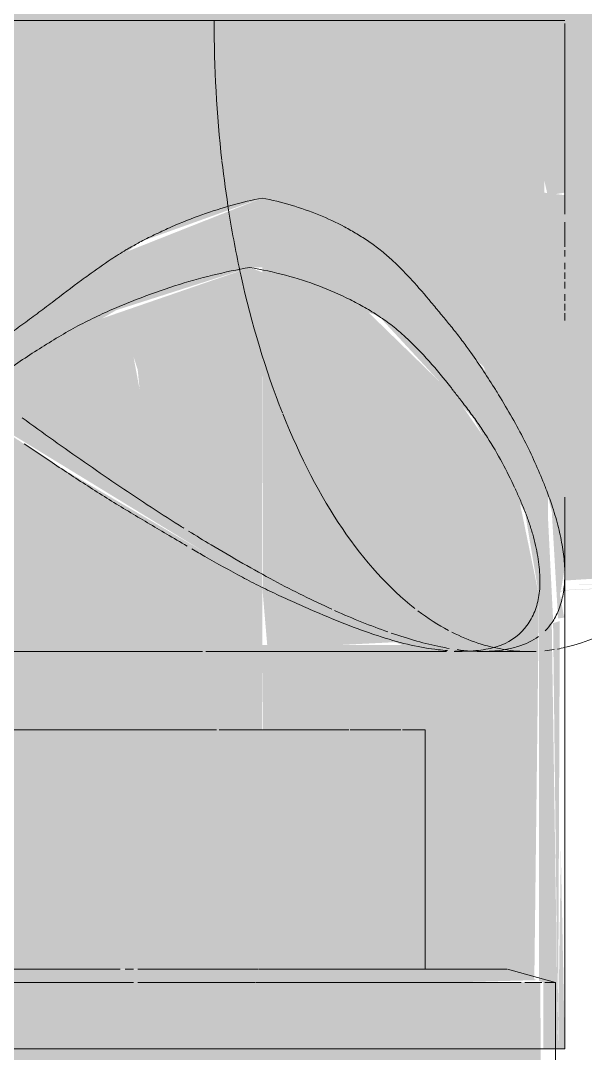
# Model space of a CAD drawing. Header units: millimetres. Extents: x -11450 to 1579, y -1115 to 3078.
# Drawn here: x -6048.3 to -6002.8, y 1250.4 to 1333.5 of the extents above; entities that cross this region are included whole.
import ezdxf

# ---------------------------------------------------------------- set-up
doc = ezdxf.new("R2010")
doc.units = ezdxf.units.MM
for name, color, linetype, lineweight in [('G-XREF-____-OTLN', 8, 'Continuous', 9), ('M-EQPM-____-OTLN', 50, 'Continuous', 9), ('P-PIPE-____-OTLN', 3, 'Continuous', 9)]:
    doc.layers.add(name, color=color, linetype=linetype, lineweight=lineweight)

# ---------------------------------------------------------------- blocks, each defined once
blk = doc.blocks.new('UV-Cleaner ODV-15 - UV-Cleaner ODV-15_ipt-V71-Разрез 11')
at = {"layer": 'G-XREF-____-OTLN', "lineweight": 20}
h = blk.add_hatch(color=190, dxfattribs=at)
h.paths.add_polyline_path([(-6101.942, 1285.648), (-6101.942, 1285.686), (-6104.442, 1285.233)])
h.paths.add_polyline_path([(-6424.222, 1282.735), (-6424.222, 1282.781), (-6426.46, 1282.735)])
h.paths.add_polyline_path([(-6201.942, 1282.743), (-6201.942, 1288.308), (-6361.222, 1288.156), (-6361.222, 1282.793), (-6220.064, 1282.749)])
h.paths.add_polyline_path([(-6580, 1282.747), (-6580, 1282.83), (-6581.256, 1282.748)])
h.paths.add_polyline_path([(-6424.222, 1282.812), (-6424.222, 1288.096), (-6540, 1287.985), (-6540, 1282.849), (-6426.46, 1282.813)])
h.paths.add_polyline_path([(-6580, 1282.861), (-6580, 1287.947), (-6737.597, 1287.502), (-6737.209, 1282.91), (-6581.256, 1282.862)])
h.paths.add_polyline_path([(-6099.822, 1284.092), (-6100.173, 1287.403), (-6101.49, 1287.37), (-6100.587, 1285.991), (-6100.85, 1285.83), (-6099.86, 1284.104)])
h.paths.add_polyline_path([(-6767.139, 1284.5), (-6767.129, 1284.5), (-6767.209, 1284.5)])
h.paths.add_polyline_path([(-6104.497, 1285.438), (-6104.442, 1285.446), (-6104.49, 1285.932)])
h.paths.add_polyline_path([(-6101.942, 1285.799), (-6101.896, 1286.09), (-6101.942, 1285.932)])
h.paths.add_polyline_path([(-6099.822, 1287.454), (-6100.173, 1287.504), (-6099.86, 1287.454)])
h.paths.add_polyline_path([(-6101.942, 1287.503), (-6101.942, 1287.588), (-6104.442, 1287.502)])
h.paths.add_polyline_path([(-6099.805, 1287.553), (-6100.173, 1287.649), (-6099.86, 1287.554)])
h.paths.add_polyline_path([(-6101.942, 1287.643), (-6101.942, 1288.043), (-6104.442, 1287.635)])
h.paths.add_polyline_path([(-6767.209, 1287.864), (-6767.133, 1287.864), (-6767.209, 1288.426)])
h.paths.add_polyline_path([(-6737.658, 1287.892), (-6580, 1288.426), (-6580, 1288.879), (-6737.839, 1289.058), (-6737.74, 1288.426)])
h.paths.add_polyline_path([(-6540, 1288.081), (-6424.222, 1288.426), (-6424.222, 1288.703), (-6540, 1288.834), (-6540, 1288.426)])
h.paths.add_polyline_path([(-6104.442, 1288.426), (-6101.942, 1288.88), (-6101.942, 1322.218), (-6104.442, 1322.206), (-6104.442, 1288.455)])
h.paths.add_polyline_path([(-6203.607, 1288.567), (-6361.222, 1289.455), (-6361.222, 1288.745), (-6220.064, 1288.586)])
h.paths.add_polyline_path([(-6424.222, 1288.816), (-6424.222, 1289.809), (-6540, 1290.461), (-6540, 1288.947), (-6426.46, 1288.819)])
h.paths.add_polyline_path([(-6580, 1288.992), (-6580, 1290.686), (-6738.203, 1291.405), (-6737.856, 1289.171), (-6581.256, 1288.994)])
h.paths.add_polyline_path([(-6201.942, 1289.121), (-6201.942, 1322.284), (-6361.222, 1322.206), (-6361.222, 1290.018), (-6220.064, 1289.223)])
h.paths.add_polyline_path([(-6424.222, 1290.372), (-6424.222, 1322.431), (-6540, 1322.206), (-6540, 1291.024), (-6426.46, 1290.385)])
h.paths.add_polyline_path([(-6580, 1291.249), (-6580, 1322.533), (-6813.437, 1322.687), (-6813.437, 1314.5), (-6767.209, 1314.115), (-6767.166, 1314.481), (-6757.879, 1312.749), (-6753.092, 1310.928), (-6746.059, 1305.572), (-6743.119, 1302.296), (-6740.109, 1296.548), (-6738.151, 1292.14), (-6581.256, 1291.256)])
h.paths.add_polyline_path([(-6082.529, 1333.51), (-6140, 1334.096), (-6140, 1333.51), (-6087.663, 1333.51)])
h.paths.add_polyline_path([(-6055.02, 1303.921), (-6038.574, 1315.724), (-6028.817, 1319.224), (-6006.103, 1320.687), (-6005.821, 1319.443), (-6004.442, 1319.659), (-6004.442, 1333.51), (-6082.529, 1333.51), (-6082.529, 1322.206), (-6085.135, 1310.404), (-6076.567, 1313.633), (-6063.042, 1308.931), (-6055.037, 1303.931)])
h.paths.add_polyline_path([(-6829.42, 1309.5), (-6829.409, 1309.5), (-6829.42, 1315.091), (-6837.42, 1315.36), (-6837.42, 1317.195), (-6840.42, 1317.195), (-6840.42, 1315.485), (-6844.92, 1315.724), (-6844.92, 1322.708), (-6894.686, 1322.419), (-6894.686, 1311), (-6939.92, 1311), (-6939.514, 1309.5), (-6839.251, 1309.5)])
h.paths.add_polyline_path([(-6042.228, 1313.2), (-6042.09, 1313.37), (-6042.09, 1313.319)])
h.paths.add_polyline_path([(-6101.942, 1322.284), (-6101.942, 1332.29), (-6104.442, 1332.265), (-6104.442, 1322.286)])
h.paths.add_polyline_path([(-6201.942, 1322.35), (-6201.942, 1331.269), (-6361.222, 1329.643), (-6361.222, 1322.455), (-6220.064, 1322.362)])
h.paths.add_polyline_path([(-6424.222, 1322.497), (-6424.222, 1329), (-6540, 1327.818), (-6540, 1322.573), (-6426.46, 1322.498)])
h.paths.add_polyline_path([(-6580, 1322.599), (-6580, 1327.409), (-6813.437, 1325.026), (-6813.437, 1322.753), (-6581.256, 1322.6)])
h.paths.add_polyline_path([(-6844.92, 1322.774), (-6844.92, 1324.705), (-6894.686, 1324.197), (-6894.686, 1322.807), (-6865.051, 1322.787)])
h.paths.add_polyline_path([(-6894.686, 1325.218), (-6844.92, 1325.819), (-6844.92, 1330.496), (-6840.42, 1330.496), (-6840.42, 1328.786), (-6837.42, 1328.786), (-6837.42, 1330.891), (-6829.42, 1330.622), (-6829.049, 1330.991), (-6813.437, 1330.991), (-6813.437, 1326.047), (-6580, 1328.43), (-6580, 1338.589), (-6893.92, 1341.794), (-6893.92, 1341), (-6925.42, 1341), (-6925.42, 1338), (-6931.42, 1338), (-6931.42, 1329), (-6894.686, 1329), (-6894.686, 1325.51)])
h.paths.add_polyline_path([(-6829.242, 1325.886), (-6829.201, 1325.886), (-6829.223, 1327.253)])
h.paths.add_polyline_path([(-6540, 1328.839), (-6424.222, 1330.021), (-6424.222, 1336.998), (-6540, 1338.18), (-6540, 1333.51)])
h.paths.add_polyline_path([(-6361.222, 1330.664), (-6201.942, 1332.29), (-6201.942, 1333.51), (-6180, 1333.51), (-6180, 1334.505), (-6361.222, 1336.355), (-6361.222, 1333.51)])
h.paths.add_polyline_path([(-6082.529, 1334.531), (-6082.529, 1344.748), (-6140, 1344.71), (-6140, 1335.117), (-6116.866, 1334.881)])
h.paths.add_polyline_path([(-6180, 1335.526), (-6180, 1344.684), (-6361.222, 1344.564), (-6361.222, 1337.376), (-6220.064, 1335.935)])
h.paths.add_polyline_path([(-6424.222, 1338.019), (-6424.222, 1344.523), (-6540, 1344.128), (-6540, 1339.201), (-6426.46, 1338.042)])
h.paths.add_polyline_path([(-6580, 1339.61), (-6580, 1344.42), (-6893.92, 1344.128), (-6893.92, 1342.815), (-6581.256, 1339.623)])
h.paths.add_polyline_path([(-6893.92, 1344.279), (-6580, 1344.814), (-6580, 1346.331), (-6893.92, 1347.289), (-6893.92, 1344.814)])
h.paths.add_polyline_path([(-6540, 1344.512), (-6424.222, 1344.814), (-6424.222, 1345.856), (-6540, 1346.209), (-6540, 1344.814)])
h.paths.add_polyline_path([(-6361.222, 1344.63), (-6180, 1345.111), (-6361.222, 1345.664), (-6361.222, 1344.814)])
h.paths.add_polyline_path([(-6180, 1345.416), (-6180, 1345.466), (-6361.222, 1346.678), (-6361.222, 1345.969), (-6220.064, 1345.538)])
h.paths.add_polyline_path([(-6082.691, 1345.484), (-6084.982, 1354.615), (-6140, 1354.404), (-6140, 1345.867), (-6084.982, 1345.499)])
h.paths.add_polyline_path([(-6180, 1346.135), (-6180, 1354.251), (-6361.222, 1353.556), (-6361.222, 1347.347), (-6220.064, 1346.403)])
h.paths.add_polyline_path([(-6424.222, 1346.161), (-6424.222, 1347.1), (-6540, 1347.795), (-6540, 1346.514), (-6426.46, 1346.168)])
h.paths.add_polyline_path([(-6580, 1346.636), (-6580, 1348.142), (-6893.92, 1350.242), (-6893.92, 1347.594), (-6581.256, 1346.64)])
h.paths.add_polyline_path([(-6424.222, 1347.769), (-6424.222, 1353.315), (-6540, 1352.871), (-6540, 1348.544), (-6426.46, 1347.784)])
h.paths.add_polyline_path([(-6580, 1348.811), (-6580, 1352.718), (-6893.92, 1351.295), (-6893.92, 1350.912), (-6581.256, 1348.82)])
h.paths.add_polyline_path([(-6893.92, 1351.898), (-6580, 1353.101), (-6580, 1356.549), (-6935.419, 1357.662), (-6935.17, 1356), (-6893.92, 1356), (-6893.92, 1354.998)])
h.paths.add_polyline_path([(-6540, 1353.254), (-6424.222, 1353.698), (-6424.222, 1356.061), (-6540, 1356.424), (-6540, 1354.998)])
h.paths.add_polyline_path([(-6361.222, 1353.939), (-6180, 1354.998), (-6180, 1355.296), (-6361.222, 1355.864), (-6361.222, 1354.998)])
h.paths.add_polyline_path([(-6085.057, 1355.312), (-6087.434, 1364.433), (-6140, 1364.039), (-6140, 1355.484), (-6116.866, 1355.411)])
h.paths.add_polyline_path([(-6180, 1355.609), (-6180, 1363.739), (-6361.222, 1362.38), (-6361.222, 1356.177), (-6220.064, 1355.735)])
h.paths.add_polyline_path([(-6424.222, 1356.374), (-6424.222, 1361.908), (-6540, 1361.039), (-6540, 1356.737), (-6426.46, 1356.381)])
h.paths.add_polyline_path([(-6580, 1356.862), (-6580, 1360.739), (-6916.65, 1357.917), (-6581.256, 1356.866)])
h.paths.add_polyline_path([(-6935.419, 1358.824), (-6580, 1361.489), (-6580, 1375.522), (-6891.42, 1377.622), (-6891.42, 1370), (-6935.419, 1369.802), (-6935.419, 1360.552)])
h.paths.add_polyline_path([(-6540, 1361.789), (-6424.222, 1362.657), (-6424.222, 1374.472), (-6540, 1375.253), (-6540, 1365.183)])
h.paths.add_polyline_path([(-6361.222, 1363.13), (-6180, 1364.489), (-6180, 1372.825), (-6361.222, 1374.047), (-6361.222, 1365.183)])
h.paths.add_polyline_path([(-6140, 1364.789), (-6087.626, 1365.49), (-6091.87, 1372.258), (-6140, 1372.231), (-6140, 1365.183)])
h.paths.add_polyline_path([(-6092.277, 1372.908), (-6096.272, 1379.206), (-6140, 1379.174), (-6140, 1373.23), (-6096.272, 1372.935)])
h.paths.add_polyline_path([(-6180, 1373.5), (-6180, 1379.145), (-6361.222, 1379.012), (-6361.222, 1374.721), (-6220.064, 1373.77)])
h.paths.add_polyline_path([(-6424.222, 1375.146), (-6424.222, 1378.966), (-6540, 1378.593), (-6540, 1375.927), (-6426.46, 1375.161)])
h.paths.add_polyline_path([(-6580, 1376.197), (-6580, 1378.853), (-6890.85, 1378.293), (-6581.256, 1376.205)])
h.paths.add_polyline_path([(-6891.42, 1378.698), (-6580, 1379.279), (-6580, 1384.31), (-6891.42, 1383.907), (-6891.42, 1378.787)])
h.paths.add_polyline_path([(-6540, 1378.955), (-6424.222, 1379.279), (-6424.222, 1384.31), (-6540, 1384.31), (-6540, 1379.279)])
h.paths.add_polyline_path([(-6361.222, 1379.085), (-6180, 1379.594), (-6180, 1384.31), (-6361.222, 1384.31), (-6361.222, 1379.279)])
h.paths.add_polyline_path([(-6140, 1379.247), (-6097.103, 1379.658), (-6107.292, 1384.31), (-6140, 1384.31), (-6140, 1379.279)])
h = blk.add_hatch(color=181, dxfattribs=at)
h.paths.add_polyline_path([(-6104.442, 1282.71), (-6101.942, 1283.006), (-6101.942, 1285.648), (-6104.442, 1284.994), (-6104.442, 1282.712)])
h.paths.add_polyline_path([(-6104.442, 1285.446), (-6101.942, 1286.09), (-6101.942, 1287.391), (-6104.442, 1287.37), (-6104.442, 1285.932)])
h.paths.add_polyline_path([(-6101.942, 1287.474), (-6101.942, 1287.503), (-6104.442, 1287.498)])
h.paths.add_polyline_path([(-6101.942, 1287.588), (-6101.942, 1287.643), (-6104.442, 1287.629)])
h.paths.add_polyline_path([(-6004.442, 1287.635), (-5996.09, 1288.03), (-5996.134, 1288.07), (-6004.442, 1287.662)])
h.paths.add_polyline_path([(-5996.065, 1288.071), (-5995.996, 1288.181), (-6004.442, 1288.096)])
h.paths.add_polyline_path([(-6004.442, 1288.426), (-5995.483, 1288.998), (-5987.17, 1302.933), (-5982.529, 1322.891), (-5982.529, 1344.814), (-5987.626, 1365.49), (-5996.272, 1379.279), (-6007.292, 1384.31), (-6107.292, 1384.31), (-6096.226, 1379.206), (-6087.254, 1364.434), (-6082.529, 1344.128), (-6082.529, 1333.51), (-6004.442, 1333.286), (-6004.442, 1288.522), (-6004.442, 1288.511)])
for color, points in [(180, [(-6009.568, 1287.226), (-6006.524, 1287.226), (-6008.081, 1294.77), (-6010.973, 1299.99), (-6010.973, 1287.226), (-6009.87, 1287.226)]), (190, [(-6004.986, 1250.71), (-6005.495, 1285.058), (-6005.388, 1285.312), (-6005.893, 1295.405), (-6006.103, 1295.186), (-6006.103, 1250.71), (-6005.495, 1250.71)])]:
    blk.add_hatch(color=color, dxfattribs=at).paths.add_polyline_path(points)
at = {"layer": 'G-XREF-____-OTLN', "color": 7, "lineweight": 20}
for p, q in [((-6004.442, 1250.71), (-6004.442, 1288.93)), ((-6050.786, 1250.71), (-6047.509, 1250.71)), ((-6014.102, 1250.71), (-6012.227, 1250.71)), ((-6005.271, 1250.71), (-6004.442, 1250.71))]:
    blk.add_line(p, q, dxfattribs=at)
at = {"layer": 'G-XREF-____-OTLN', "color": 182, "lineweight": 20}
for p, q in [((-6065.809, 1282.71), (-6033.619, 1282.71)), ((-6033.361, 1282.71), (-6013.967, 1282.71)), ((-6013.349, 1282.71), (-6012.721, 1282.71)), ((-6010.973, 1282.71), (-6008.778, 1282.71)), ((-6008.778, 1282.71), (-6007.292, 1282.71)), ((-6005.72, 1250.71), (-6004.58, 1250.71))]:
    blk.add_line(p, q, dxfattribs=at)
at = {"layer": 'G-XREF-____-OTLN', "color": 184, "lineweight": 20}
for p, q in [((-6047.509, 1250.71), (-6028.817, 1250.71)), ((-6028.817, 1250.71), (-6014.102, 1250.71)), ((-6012.227, 1250.71), (-6005.271, 1250.71)), ((-6004.58, 1250.71), (-6004.442, 1250.71))]:
    blk.add_line(p, q, dxfattribs=at)
at = {"layer": 'G-XREF-____-OTLN', "color": 7, "lineweight": 20}
blk.add_ellipse((-6007.292, 1333.51), major_axis=(0, 50.8), ratio=0.5, start_param=3.257681, end_param=6.283185, dxfattribs=at)
at = {"layer": 'G-XREF-____-OTLN', "color": 182, "lineweight": 20}
for start_param, end_param in [(1.570796, 1.794548), (1.795196, 1.879225), (1.879226, 1.985217), (1.985217, 2.241305), (2.243995, 2.769698), (2.780092, 2.88196), (2.893417, 3.060834), (3.060846, 3.141593), (3.141593, 3.163395), (3.190035, 3.219967), (3.230721, 3.254615)]:
    blk.add_ellipse((-6007.292, 1333.51), major_axis=(0, 50.8), ratio=0.5, start_param=start_param, end_param=end_param, dxfattribs=at)
at = {"layer": 'G-XREF-____-OTLN', "color": 7, "lineweight": 20}
for points, knots in [([(-6038.574, 1315.724), (-6038.168, 1315.939), (-6037.351, 1316.345), (-6035.718, 1317.097), (-6032.858, 1318.234), (-6030.421, 1318.908), (-6028.817, 1319.224)], [-0.1428571, -0.1428571, -0.1428571, -0.1428571, -0.125, -0.1071429, -0.0714286, 0, 0, 0, 0]), ([(-6028.817, 1319.224), (-6027.213, 1318.908), (-6024.934, 1318.234), (-6022.503, 1317.097), (-6021.179, 1316.345), (-6020.538, 1315.939), (-6020.224, 1315.724)], [-1, -1, -1, -1, -0.9285714, -0.8928571, -0.875, -0.8571429, -0.8571429, -0.8571429, -0.8571429]), ([(-6048.172, 1309.015), (-6047.966, 1309.163), (-6047.556, 1309.46), (-6046.743, 1310.063), (-6045.336, 1311.126), (-6043.968, 1312.174), (-6042.996, 1312.887), (-6042.814, 1313.019)], [-0.28571429, -0.28571429, -0.28571429, -0.28571429, -0.27678571, -0.26785714, -0.25, -0.21428571, -0.2060502, -0.2060502, -0.2060502, -0.2060502]), ([(-6017.13, 1313.019), (-6017.005, 1312.887), (-6016.34, 1312.174), (-6015.443, 1311.126), (-6014.566, 1310.063), (-6014.073, 1309.46), (-6013.706, 1309.015), (-6013.344, 1308.569), (-6012.87, 1307.962), (-6012.425, 1307.368), (-6012.105, 1306.923), (-6012.011, 1306.791)], [-0.7939498, -0.7939498, -0.7939498, -0.7939498, -0.7857143, -0.75, -0.7321429, -0.7232143, -0.7142857, -0.7053571, -0.6964286, -0.6785714, -0.6710496, -0.6710496, -0.6710496, -0.6710496]), ([(-6051.188, 1306.791), (-6051.012, 1306.923), (-6050.419, 1307.368), (-6049.412, 1308.118), (-6048.584, 1308.717), (-6048.172, 1309.015)], [-0.32895041, -0.32895041, -0.32895041, -0.32895041, -0.32142857, -0.30357143, -0.28571429, -0.28571429, -0.28571429, -0.28571429]), ([(-6010.028, 1303.796), (-6009.943, 1303.659), (-6009.47, 1302.891), (-6009.024, 1302.138), (-6008.678, 1301.53)], [-0.6149019, -0.6149019, -0.6149019, -0.6149019, -0.60714286, -0.57142857, -0.57142857, -0.57142857, -0.57142857]), ([(-6005.495, 1294.53), (-6005.309, 1293.98), (-6004.981, 1292.892), (-6004.636, 1291.291), (-6004.471, 1289.967), (-6004.442, 1289.213), (-6004.442, 1288.933)], [-0.4285714, -0.4285714, -0.4285714, -0.4285714, -0.3928571, -0.3571429, -0.3214286, -0.2992947, -0.2992947, -0.2992947, -0.2992947])]:
    blk.add_open_spline(points, degree=3, knots=knots, dxfattribs=at)
for points in [[(-6039.479, 1315.226), (-6039.179, 1315.399), (-6038.877, 1315.565), (-6038.574, 1315.724)], [(-6020.224, 1315.724), (-6019.91, 1315.51), (-6019.603, 1315.284), (-6019.303, 1315.045)], [(-6008.678, 1301.53), (-6008.332, 1300.921), (-6007.682, 1299.723), (-6007.114, 1298.532), (-6006.85, 1297.944)], [(-6005.957, 1295.805), (-6005.791, 1295.375), (-6005.637, 1294.951), (-6005.495, 1294.53)]]:
    blk.add_open_spline(points, degree=3, dxfattribs=at)
at = {"layer": 'G-XREF-____-OTLN', "color": 184, "lineweight": 20}
for points, knots in [([(-6042.814, 1313.019), (-6042.206, 1313.461), (-6041.203, 1314.165), (-6040.087, 1314.87), (-6039.582, 1315.166), (-6039.479, 1315.226)], [-0.2060502, -0.2060502, -0.2060502, -0.2060502, -0.17857143, -0.16071429, -0.15614975, -0.15614975, -0.15614975, -0.15614975]), ([(-6019.303, 1315.045), (-6019.002, 1314.805), (-6018.257, 1314.165), (-6017.548, 1313.461), (-6017.13, 1313.019)], [-0.83928571, -0.83928571, -0.83928571, -0.83928571, -0.82142857, -0.7939498, -0.7939498, -0.7939498, -0.7939498]), ([(-6012.011, 1306.791), (-6011.657, 1306.295), (-6010.975, 1305.296), (-6010.335, 1304.291), (-6010.028, 1303.796)], [-0.67104959, -0.67104959, -0.67104959, -0.67104959, -0.64285714, -0.6149019, -0.6149019, -0.6149019, -0.6149019]), ([(-6006.85, 1297.944), (-6006.585, 1297.355), (-6006.282, 1296.637), (-6006.008, 1295.938), (-6005.957, 1295.805)], [-0.5, -0.5, -0.5, -0.5, -0.46428571, -0.45586033, -0.45586033, -0.45586033, -0.45586033])]:
    blk.add_open_spline(points, degree=3, knots=knots, dxfattribs=at)
at = {"layer": 'G-XREF-____-OTLN', "color": 182, "lineweight": 20}
for points, knots in [([(-6029.817, 1313.633), (-6030.801, 1313.466), (-6032.799, 1313.052), (-6035.858, 1312.191), (-6038.444, 1311.275), (-6040.525, 1310.42), (-6042.091, 1309.727), (-6043.654, 1308.945), (-6045.726, 1307.765), (-6048.303, 1306.109), (-6050.878, 1304.346), (-6052.688, 1303.132), (-6053.725, 1302.454), (-6054.506, 1301.958), (-6055.285, 1301.466), (-6056.318, 1300.8), (-6057.207, 1300.218), (-6057.836, 1299.801), (-6057.953, 1299.723)], [-1, -1, -1, -1, -0.9772727, -0.9545455, -0.9318182, -0.9204545, -0.9090909, -0.8977273, -0.8863636, -0.8636364, -0.8409091, -0.8295455, -0.8238636, -0.8181818, -0.8125, -0.8068182, -0.7954545, -0.7928395, -0.7928395, -0.7928395, -0.7928395]), ([(-6013.424, 1303.735), (-6013.493, 1303.824), (-6014.11, 1304.609), (-6015.341, 1306.109), (-6016.94, 1307.765), (-6018.318, 1308.945), (-6019.405, 1309.727), (-6020.544, 1310.42), (-6022.126, 1311.275), (-6024.221, 1312.191), (-6026.918, 1313.052), (-6028.832, 1313.466), (-6029.817, 1313.633)], [-0.1619804, -0.1619804, -0.1619804, -0.1619804, -0.1590909, -0.1363636, -0.1136364, -0.1022727, -0.0909091, -0.0795455, -0.0681818, -0.0454545, -0.0227273, 0, 0, 0, 0]), ([(-6008.484, 1295.916), (-6008.79, 1296.572), (-6009.462, 1297.916), (-6010.452, 1299.621), (-6011.339, 1300.97), (-6011.936, 1301.794), (-6012.439, 1302.453), (-6012.88, 1303.033), (-6013.202, 1303.45), (-6013.394, 1303.696)], [-0.25, -0.25, -0.25, -0.25, -0.22727273, -0.20454545, -0.19318182, -0.18181818, -0.17613636, -0.17045455, -0.16240543, -0.16240543, -0.16240543, -0.16240543]), ([(-6035.119, 1292.636), (-6035.251, 1292.718), (-6036.241, 1293.338), (-6038.078, 1294.523), (-6040.599, 1296.216), (-6043.961, 1298.523), (-6046.465, 1300.303), (-6048.148, 1301.53)], [0.3873835, 0.3873835, 0.3873835, 0.3873835, 0.3928571, 0.4285714, 0.4642857, 0.5, 0.5714286, 0.5714286, 0.5714286, 0.5714286]), ([(-6047.979, 1299.423), (-6047.227, 1298.923), (-6045.46, 1297.739), (-6043.186, 1296.237), (-6041.142, 1294.938), (-6039.08, 1293.692), (-6036.979, 1292.445), (-6035.408, 1291.517), (-6034.864, 1291.198)], [-0.78949146, -0.78949146, -0.78949146, -0.78949146, -0.77272727, -0.75, -0.73863636, -0.72727273, -0.70454545, -0.69245501, -0.69245501, -0.69245501, -0.69245501]), ([(-6009.568, 1283.231), (-6008.697, 1283.573), (-6007.648, 1284.387), (-6006.923, 1285.721), (-6006.649, 1286.562), (-6006.513, 1287.219), (-6006.443, 1287.922), (-6006.434, 1288.946), (-6006.58, 1290.348), (-6006.923, 1291.853), (-6007.307, 1293.083), (-6007.649, 1294.003), (-6008.028, 1294.91), (-6008.304, 1295.528), (-6008.442, 1295.825)], [-0.4545455, -0.4545455, -0.4545455, -0.4545455, -0.4090909, -0.3863636, -0.375, -0.3636364, -0.3522727, -0.3409091, -0.3181818, -0.2954545, -0.2840909, -0.2727273, -0.2613636, -0.2510479, -0.2510479, -0.2510479, -0.2510479]), ([(-6023.212, 1286.115), (-6024.728, 1286.802), (-6027.111, 1287.99), (-6030.357, 1289.793), (-6032.675, 1291.14), (-6034.141, 1292.03), (-6034.744, 1292.403)], [0.2177065, 0.2177065, 0.2177065, 0.2177065, 0.2857143, 0.3214286, 0.3571429, 0.3821831, 0.3821831, 0.3821831, 0.3821831]), ([(-6034.478, 1290.972), (-6034.129, 1290.769), (-6032.763, 1289.978), (-6030.907, 1288.946), (-6028.925, 1287.922), (-6027.948, 1287.453), (-6027.463, 1287.226)], [-0.6895873, -0.6895873, -0.6895873, -0.6895873, -0.68181818, -0.65909091, -0.64772727, -0.63636364, -0.63636364, -0.63636364, -0.63636364]), ([(-6004.454, 1288.427), (-6004.476, 1287.991), (-6004.579, 1287.159), (-6004.921, 1286.002), (-6005.413, 1285.073), (-6005.822, 1284.579), (-6006.016, 1284.385)], [-0.2857143, -0.2857143, -0.2857143, -0.2857143, -0.25, -0.2142857, -0.1785714, -0.1515868, -0.1515868, -0.1515868, -0.1515868]), ([(-6027.463, 1287.226), (-6026.978, 1287), (-6026.013, 1286.562), (-6024.107, 1285.721), (-6020.867, 1284.387), (-6018.347, 1283.573), (-6016.823, 1283.231)], [-0.63636364, -0.63636364, -0.63636364, -0.63636364, -0.625, -0.61363636, -0.59090909, -0.54545455, -0.54545455, -0.54545455, -0.54545455]), ([(-6013.767, 1282.965), (-6013.987, 1283.002), (-6015.438, 1283.272), (-6017.004, 1283.712), (-6018.433, 1284.202)], [0.05842849, 0.05842849, 0.05842849, 0.05842849, 0.07142857, 0.14285714, 0.14285714, 0.14285714, 0.14285714]), ([(-6006.56, 1283.922), (-6007.033, 1283.578), (-6007.869, 1283.174), (-6008.888, 1282.931), (-6009.255, 1282.867)], [-0.12825037, -0.12825037, -0.12825037, -0.12825037, -0.07142857, -0.04221414, -0.04221414, -0.04221414, -0.04221414]), ([(-6016.823, 1283.231), (-6016.061, 1283.06), (-6015.063, 1282.892), (-6014.136, 1282.8), (-6013.886, 1282.78)], [-0.54545455, -0.54545455, -0.54545455, -0.54545455, -0.52272727, -0.51411411, -0.51411411, -0.51411411, -0.51411411]), ([(-6013.289, 1282.744), (-6013.091, 1282.736), (-6012.274, 1282.718), (-6010.962, 1282.817), (-6010.004, 1283.06), (-6009.568, 1283.231)], [-0.5071196, -0.5071196, -0.5071196, -0.5071196, -0.5, -0.47727273, -0.45454545, -0.45454545, -0.45454545, -0.45454545])]:
    blk.add_open_spline(points, degree=3, knots=knots, dxfattribs=at)
at = {"layer": 'G-XREF-____-OTLN', "color": 184, "lineweight": 20}
blk.add_open_spline([(-6004.442, 1288.933), (-6004.442, 1288.761), (-6004.446, 1288.592), (-6004.454, 1288.427)], degree=3, dxfattribs=at)
at = {"layer": 'G-XREF-____-OTLN', "color": 182, "lineweight": 20}
for points in [[(-6018.695, 1284.293), (-6020.049, 1284.767), (-6021.493, 1285.344), (-6022.983, 1286.013)], [(-6010.973, 1282.71), (-6011.651, 1282.71), (-6012.369, 1282.762), (-6013.123, 1282.866)], [(-6009.27, 1282.865), (-6009.795, 1282.774), (-6010.363, 1282.722), (-6010.973, 1282.71)]]:
    blk.add_open_spline(points, degree=3, dxfattribs=at)
blk = doc.blocks.new('UV-Cleaner ODV-15 - Standard-V72-Разрез 11')
at = {"layer": 'M-EQPM-____-OTLN', "lineweight": 20}
h = blk.add_hatch(color=190, dxfattribs=at)
h.paths.add_polyline_path([(-6006.167, 1250.71), (-6006.103, 1250.71), (-6005.793, 1295.186), (-6005.488, 1293.958), (-6004.986, 1285.369), (-6004.497, 1285.438), (-6004.844, 1287.37), (-6004.729, 1287.766), (-6004.442, 1289.502), (-6004.442, 1319.456), (-6006.103, 1319.659), (-6006.103, 1320.687), (-6028.817, 1319.224), (-6028.817, 1313.256), (-6019.399, 1309.696), (-6011.827, 1301.53), (-6007.634, 1293.87), (-6006.524, 1287.226), (-6006.524, 1256.193), (-6006.167, 1256.063), (-6006.167, 1251.806)])
h.paths.add_polyline_path([(-6004.986, 1250.71), (-6004.844, 1285.166), (-6005.384, 1284.994), (-6005.041, 1255.425)])
h.paths.add_polyline_path([(-6010.432, 1304.34), (-6010.564, 1304.659), (-6010.449, 1304.382)])
h.paths.add_polyline_path([(-6010.824, 1305.278), (-6011.507, 1306.129), (-6010.973, 1305.635)])
h = blk.add_hatch(color=190, dxfattribs=at)
h.paths.add_polyline_path([(-6101.397, 1250.71), (-6100.216, 1250.71), (-6099.84, 1256.117), (-6099.487, 1256.258), (-6100.192, 1282.71), (-6101.849, 1282.71), (-6101.464, 1255.425)])
h.paths.add_polyline_path([(-6053.192, 1302.779), (-6040.574, 1310.195), (-6029.817, 1313.633), (-6028.817, 1313.633), (-6028.817, 1319.224), (-6039.762, 1314.894), (-6055.02, 1303.921), (-6053.692, 1303.091)])
h = blk.add_hatch(color=180, dxfattribs=at)
h.paths.add_polyline_path([(-6094.902, 1257.135), (-6090.64, 1257.135), (-6090.64, 1276.41), (-6028.817, 1276.41), (-6028.817, 1283.23), (-6088.928, 1283.468), (-6076.567, 1288.541), (-6062.616, 1296.707), (-6053.192, 1302.779), (-6055.172, 1303.808), (-6058.236, 1301.53), (-6073.097, 1291.668), (-6081.198, 1287.226), (-6089.561, 1283.88), (-6097.293, 1282.71), (-6099.806, 1282.71), (-6099.33, 1256.32), (-6097.277, 1257.135), (-6095.411, 1257.135)])
h.paths.add_polyline_path([(-6087.884, 1282.71), (-6087.835, 1283.006), (-6087.851, 1283.23)])
h.paths.add_polyline_path([(-6028.817, 1287.983), (-6028.817, 1313.256), (-6029.817, 1313.633), (-6043.205, 1309.015), (-6053.192, 1302.779), (-6030.917, 1289.156)])
h.paths.add_polyline_path([(-6038.686, 1303.791), (-6039.183, 1306.462), (-6038.844, 1305.418)])
h = blk.add_hatch(color=180, dxfattribs=at)
h.paths.add_polyline_path([(-6006.896, 1256.329), (-6006.524, 1287.226), (-6010.973, 1287.226), (-6010.973, 1299.99), (-6013.078, 1303.029), (-6020.28, 1310.038), (-6028.817, 1313.256), (-6028.738, 1287.939), (-6025.084, 1286.333), (-6017.527, 1283.23), (-6028.817, 1283.23), (-6028.738, 1276.41), (-6015.743, 1276.41), (-6015.743, 1257.135), (-6008.186, 1256.799), (-6007.546, 1256.566)])
h.paths.add_polyline_path([(-6004.893, 1287.37), (-6004.464, 1287.765), (-6004.844, 1287.487)])
h = blk.add_hatch(color=180, dxfattribs=at)
h.paths.add_polyline_path([(-6087.851, 1283.23), (-6087.83, 1283.314), (-6087.846, 1283.313)])
h.paths.add_polyline_path([(-6069.006, 1283.23), (-6028.817, 1283.23), (-6028.817, 1287.983), (-6044.58, 1297.233), (-6053.192, 1302.779), (-6077.957, 1287.764), (-6081.006, 1286.443), (-6088.928, 1283.23), (-6069.92, 1283.23)])
h.paths.add_polyline_path([(-6078.518, 1283.455), (-6078.6, 1283.758), (-6078.518, 1283.762)])
h.paths.add_polyline_path([(-6078.706, 1283.512), (-6079.965, 1284.202), (-6078.68, 1284.202), (-6078.697, 1283.753)])
h.paths.add_polyline_path([(-6083.817, 1284.202), (-6081.675, 1284.399), (-6081.84, 1285.752), (-6083.053, 1284.811)])
h.paths.add_polyline_path([(-6060.275, 1289.033), (-6060.275, 1290.467), (-6060.74, 1290.467)])
blk.add_hatch(color=180, dxfattribs=at).paths.add_polyline_path([(-6022.686, 1283.23), (-6017.527, 1283.495), (-6028.817, 1287.983), (-6028.41, 1283.23), (-6023.201, 1283.23)])
h = blk.add_hatch(color=181, dxfattribs=at)
h.paths.add_polyline_path([(-6004.442, 1250.71), (-6004.762, 1266.646), (-6004.986, 1250.71), (-6004.454, 1250.71)])
h.paths.add_polyline_path([(-6004.497, 1285.438), (-6004.442, 1285.446), (-6004.49, 1285.932)])
at = {"layer": 'M-EQPM-____-OTLN', "color": 182, "lineweight": 20}
for p, q in [((-6028.817, 1333.51), (-6101.942, 1333.51)), ((-6040.574, 1333.51), (-6065.809, 1333.51)), ((-6028.817, 1333.51), (-6040.574, 1333.51)), ((-6018.72, 1333.51), (-6028.817, 1333.51)), ((-6004.442, 1333.51), (-6028.817, 1333.51)), ((-6010.973, 1333.51), (-6018.72, 1333.51)), ((-6004.442, 1333.51), (-6010.973, 1333.51)), ((-6006.103, 1250.71), (-6004.621, 1250.71))]:
    blk.add_line(p, q, dxfattribs=at)
at = {"layer": 'M-EQPM-____-OTLN', "color": 184, "lineweight": 20}
for p, q in [((-6004.442, 1317.92), (-6004.442, 1333.286)), ((-6004.442, 1315.29), (-6004.442, 1317.296)), ((-6004.442, 1314.523), (-6004.442, 1315.021)), ((-6004.442, 1313.498), (-6004.442, 1313.999)), ((-6004.442, 1312.728), (-6004.442, 1313.243)), ((-6004.442, 1311.952), (-6004.442, 1312.482)), ((-6004.442, 1310.942), (-6004.442, 1311.475)), ((-6004.442, 1310.162), (-6004.442, 1310.712)), ((-6004.442, 1309.374), (-6004.442, 1309.943)), ((-6050.738, 1250.71), (-6047.555, 1250.71)), ((-6014.074, 1250.71), (-6012.254, 1250.71)), ((-6004.621, 1250.71), (-6004.442, 1250.71))]:
    blk.add_line(p, q, dxfattribs=at)
at = {"layer": 'M-EQPM-____-OTLN', "color": 7, "lineweight": 20}
for p, q in [((-6004.442, 1250.71), (-6004.442, 1295.129)), ((-6047.555, 1250.71), (-6028.817, 1250.71)), ((-6028.817, 1250.71), (-6014.074, 1250.71)), ((-6012.254, 1250.71), (-6004.917, 1250.71)), ((-6004.621, 1250.71), (-6004.442, 1250.71))]:
    blk.add_line(p, q, dxfattribs=at)
blk.add_blockref('UV-Cleaner ODV-15 - UV-Cleaner ODV-15_ipt-V71-Разрез 11', (0, 0))
blk = doc.blocks.new('UN82 - UN82 Муфта разборная переходная ВР с EPDM прокладкой-V79-Разрез 11')
at = {"layer": 'P-PIPE-____-OTLN', "lineweight": 20}
for points in [[(-6038.574, 1257.135), (-6036.167, 1257.135), (-6036.167, 1276.41), (-6090.64, 1276.41), (-6090.64, 1257.135), (-6038.82, 1257.135)], [(-6028.099, 1257.135), (-6015.743, 1257.135), (-6015.743, 1276.41), (-6036.167, 1276.41), (-6036.167, 1257.135), (-6028.817, 1257.135)], [(-6013.707, 1256.063), (-6006.683, 1256.251), (-6009.106, 1257.135), (-6033.15, 1257.135), (-6031.4, 1256.063), (-6014.539, 1256.063)], [(-6094.888, 1217.41), (-6031.4, 1217.41), (-6031.4, 1256.063), (-6100.216, 1256.063), (-6099.977, 1217.41), (-6099.737, 1217.41)], [(-6031.4, 1217.41), (-6006.167, 1217.41), (-6006.418, 1256.063), (-6031.4, 1256.063), (-6031.4, 1220.383)]]:
    blk.add_hatch(color=180, dxfattribs=at).paths.add_polyline_path(points)
h = blk.add_hatch(color=180, dxfattribs=at)
h.paths.add_polyline_path([(-6094.902, 1257.135), (-6097.277, 1257.135), (-6099.018, 1256.266), (-6095.411, 1257.027)])
h.paths.add_polyline_path([(-6038.574, 1256.063), (-6031.4, 1256.063), (-6033.15, 1257.135), (-6095.777, 1256.941), (-6099.046, 1256.063), (-6038.82, 1256.063)])
at = {"layer": 'P-PIPE-____-OTLN', "color": 182, "lineweight": 20}
for p, q in [((-6036.167, 1276.41), (-6064.78, 1276.41)), ((-6032.497, 1276.41), (-6036.167, 1276.41)), ((-6021.837, 1276.41), (-6032.287, 1276.41)), ((-6017.661, 1276.41), (-6021.742, 1276.41)), ((-6015.743, 1276.41), (-6017.527, 1276.41)), ((-6015.692, 1276.41), (-6015.743, 1276.41)), ((-6015.692, 1257.135), (-6015.692, 1276.41)), ((-6055.502, 1257.135), (-6040.259, 1257.135)), ((-6039.863, 1257.135), (-6039.169, 1257.135)), ((-6038.831, 1257.135), (-6033.15, 1257.135)), ((-6033.15, 1257.135), (-6029.18, 1257.135)), ((-6029.12, 1257.135), (-6016.168, 1257.135)), ((-6016.168, 1257.135), (-6009.106, 1257.135)), ((-6090.018, 1256.063), (-6039.169, 1256.063)), ((-6038.837, 1256.063), (-6031.4, 1256.063)), ((-6031.4, 1256.063), (-6029.344, 1256.063)), ((-6029.294, 1256.063), (-6007.969, 1256.063)), ((-6007.657, 1256.063), (-6006.294, 1256.063)), ((-6006.043, 1256.063), (-6005.192, 1256.063)), ((-6005.764, 1256.063), (-6005.192, 1256.063))]:
    blk.add_line(p, q, dxfattribs=at)
at = {"layer": 'P-PIPE-____-OTLN', "color": 184, "lineweight": 20}
blk.add_line((-6008.562, 1257), (-6009.046, 1257.135), dxfattribs=at)
at = {"layer": 'P-PIPE-____-OTLN', "color": 7, "lineweight": 20}
for p, q in [((-6005.192, 1256.063), (-6008.562, 1257)), ((-6005.192, 1217.41), (-6005.192, 1256.063))]:
    blk.add_line(p, q, dxfattribs=at)

msp = doc.modelspace()

# ---------------------------------------------------------------- block references
at = {"layer": 'M-EQPM-____-OTLN', "color": 182, "lineweight": 20}
msp.add_blockref('UV-Cleaner ODV-15 - Standard-V72-Разрез 11', (0, 0), dxfattribs=at)
at = {"layer": 'P-PIPE-____-OTLN', "color": 182, "lineweight": 20}
msp.add_blockref('UN82 - UN82 Муфта разборная переходная ВР с EPDM прокладкой-V79-Разрез 11', (0, 0), dxfattribs=at)

doc.saveas('drawing.dxf')
